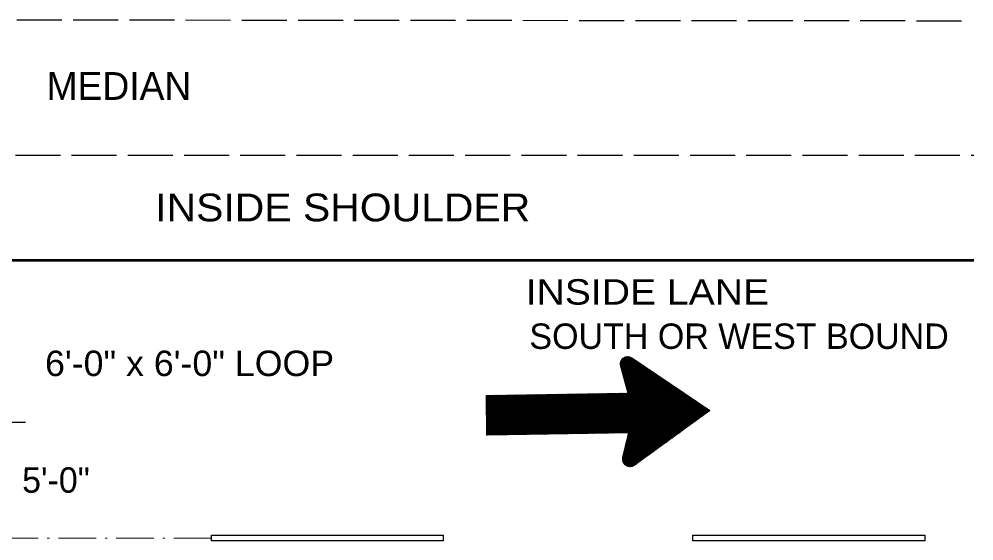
# Model space of a CAD drawing. Extents: x -402 to 1158, y -354 to 209.
# Drawn here: x -156.9 to 72.3, y -203 to -77.6 of the extents above; entities that cross this region are included whole.
import ezdxf
from ezdxf.enums import TextEntityAlignment as Align

# ---------------------------------------------------------------- set-up
doc = ezdxf.new("R2010")
doc.units = 0
doc.header["$LTSCALE"] = 1.8
doc.linetypes.add('DOT_DASHED', pattern=[7.7, 5, -1.2, 0.3, -1.2])
doc.linetypes.add('LONG_DASHED', pattern=[7.5, 6, -1.5])
doc.layers.add('1', color=7, linetype='Continuous', lineweight=13)
doc.layers.add('2', color=7, linetype='Continuous', lineweight=13)

msp = doc.modelspace()

# ---------------------------------------------------------------- linework, layer by layer
at = {"layer": '1', "linetype": 'LONG_DASHED', "lineweight": 25}
for p, q in [((-332.931, -77.601), (70.102, -77.995)), ((-333.306, -110.287), (72.348, -110.287))]:
    msp.add_line(p, q, dxfattribs=at)
at = {"layer": '1', "lineweight": 53}
msp.add_line((-333.306, -135.493), (72.348, -135.493), dxfattribs=at)
at = {"layer": '1', "lineweight": 25}
msp.add_line((-155.4, -174.505), (-170.713, -174.505), dxfattribs=at)
at = {"layer": '1', "linetype": 'DOT_DASHED'}
msp.add_line((-110.722, -202.327), (-213.175, -202.327), dxfattribs=at)
at = {"layer": '1', "lineweight": 25}
for points in [[(-110.722, -201.599), (-55.071, -201.599), (-55.071, -202.995), (-110.722, -202.995)], [(4.874, -201.599), (60.526, -201.599), (60.526, -202.995), (4.874, -202.995)]]:
    msp.add_lwpolyline(points, close=True, dxfattribs=at)
at = {"layer": '2'}
for p, q in [((-11.097, -158.71), (-12.597, -160.236)), ((-10.828, -158.645), (-12.588, -160.508)), ((-10.598, -158.7), (-12.582, -160.79)), ((-10.386, -158.746), (-12.517, -160.963)), ((-10.208, -158.802), (-12.51, -161.178)), ((-11.43, -158.825), (-12.472, -159.952)), ((-10.043, -158.87), (-12.449, -161.34)), ((-9.878, -158.91), (-12.337, -161.558)), ((-9.707, -159.012), (-12.337, -161.733)), ((-9.597, -159.137), (-12.282, -161.895)), ((-9.425, -159.231), (-12.225, -162.068)), ((-11.927, -159.101), (-12.207, -159.386)), ((-9.314, -159.292), (-12.162, -162.338)), ((-9.092, -159.402), (-12.108, -162.449)), ((-8.98, -159.511), (-12.05, -162.676)), ((-8.867, -159.619), (-11.986, -162.849)), ((-8.758, -159.677), (-11.986, -163.009)), ((-8.575, -159.782), (-11.923, -163.221)), ((-8.47, -159.94), (-11.862, -163.45)), ((-8.299, -160.005), (-11.81, -163.614)), ((-8.14, -160.046), (-11.81, -163.775)), ((-8.02, -160.164), (-11.69, -164.006)), ((-7.902, -160.267), (-11.631, -164.171)), ((-7.734, -160.364), (-11.628, -164.397)), ((-7.57, -160.429), (-11.514, -164.557)), ((-9.776, -159.012), (8.978, -171.687)), ((-5.323, -162.002), (-19.99, -177.163)), ((-5.148, -162.115), (-19.711, -177.151)), ((-5.048, -162.229), (-19.489, -177.151)), ((-4.922, -162.279), (-19.27, -177.147)), ((-4.764, -162.394), (-19.043, -177.145)), ((-4.648, -162.496), (-18.827, -177.145)), ((-4.478, -162.603), (-18.592, -177.138)), ((-4.31, -162.711), (-18.325, -177.13)), ((-7.451, -160.595), (-11.514, -164.77)), ((-7.295, -160.703), (-11.45, -164.95)), ((-7.163, -160.766), (-11.335, -165.121)), ((-7.011, -160.875), (-11.325, -165.284)), ((-6.894, -160.918), (-11.268, -165.496)), ((-6.734, -161.028), (-11.217, -165.662)), ((-6.609, -161.14), (-11.217, -165.838)), ((-6.494, -161.198), (-11.108, -166.049)), ((-6.324, -161.301), (-11.108, -166.224)), ((-6.166, -161.463), (-11.033, -166.442)), ((-5.993, -161.517), (-10.982, -166.603)), ((-5.888, -161.626), (-10.93, -166.833)), ((-5.715, -161.684), (-10.86, -166.988)), ((-5.604, -161.785), (-10.806, -167.222)), ((-5.439, -161.96), (-10.743, -167.329)), ((-4.202, -162.774), (-18.104, -177.13)), ((-4.026, -162.884), (-17.824, -177.128)), ((-3.919, -162.988), (-17.599, -177.118)), ((-3.741, -163.093), (-17.37, -177.118)), ((-3.573, -163.204), (-17.155, -177.116)), ((-3.472, -163.247), (-16.882, -177.108)), ((-3.35, -163.314), (-16.645, -177.103)), ((-3.239, -163.421), (-16.371, -177.103)), ((-3.074, -163.593), (-16.156, -177.099)), ((-2.903, -163.631), (-15.929, -177.094)), ((-2.739, -163.757), (-15.708, -177.094)), ((-2.627, -163.864), (-15.486, -177.085)), ((-2.506, -163.963), (-15.209, -177.081)), ((-2.34, -164.076), (-14.982, -177.081)), ((-2.172, -164.129), (-14.764, -177.075)), ((-2.063, -164.241), (-14.483, -177.074)), ((-1.892, -164.341), (-14.259, -177.074)), ((-1.784, -164.4), (-14.043, -177.063)), ((-1.604, -164.509), (-13.758, -177.061)), ((-1.499, -164.609), (-13.542, -177.057)), ((-1.329, -164.728), (-13.313, -177.057)), ((-1.218, -164.841), (-13.031, -177.049)), ((-1.049, -164.886), (-12.867, -177.049)), ((-0.936, -164.997), (-12.599, -177.042)), ((-0.766, -165.112), (-12.367, -177.037)), ((-0.589, -165.22), (-12.088, -177.03)), ((-0.482, -165.319), (-11.869, -177.03)), ((2.5, -167.286), (-11.787, -182.03)), ((2.333, -167.226), (-11.69, -181.749)), ((2.158, -167.126), (-11.631, -181.365)), ((-0.317, -165.378), (-11.596, -177.029)), ((2.048, -167.019), (-11.53, -181.15)), ((1.946, -166.896), (-11.48, -180.756)), ((-0.198, -165.491), (-11.425, -177.019)), ((1.657, -166.74), (-11.381, -180.074)), ((1.763, -166.849), (-11.366, -180.471)), ((1.49, -166.633), (-11.268, -179.794)), ((1.372, -166.513), (-11.167, -179.473)), ((-0.095, -165.597), (-11.142, -177.019)), ((1.27, -166.406), (-11.108, -179.19)), ((1.037, -166.356), (-11.004, -178.79)), ((0.079, -165.659), (-10.93, -177.016)), ((0.921, -166.248), (-10.911, -178.506)), ((0.81, -166.194), (-10.845, -178.184)), ((0.582, -166.034), (-10.799, -177.845)), ((0.473, -165.976), (-10.758, -177.562)), ((0.246, -165.76), (-10.646, -177.007)), ((0.363, -165.867), (-10.646, -177.174)), ((-44.294, -168.037), (-44.793, -168.48)), ((-44.576, -168.037), (-44.793, -168.269)), ((-44.748, -168.042), (-44.793, -168.042)), ((-43.782, -168.023), (-44.784, -168.931)), ((-44.012, -168.023), (-44.784, -168.764)), ((-43.57, -168.022), (-44.778, -169.214)), ((-43.119, -168.02), (-44.774, -169.658)), ((-43.354, -168.022), (-44.774, -169.441)), ((-42.849, -168.014), (-44.769, -169.935)), ((-42.623, -168.005), (-44.759, -170.159)), ((-42.122, -167.999), (-44.756, -170.662)), ((-42.349, -168.005), (-44.756, -170.377)), ((-41.893, -167.996), (-44.751, -170.879)), ((-41.454, -167.99), (-44.748, -171.389)), ((-41.626, -167.996), (-44.748, -171.106)), ((-41.171, -167.98), (-44.737, -171.604)), ((-40.727, -167.978), (-44.736, -172.054)), ((-40.899, -167.978), (-44.736, -171.888)), ((-40.444, -167.97), (-44.733, -172.324)), ((-40.23, -167.97), (-44.723, -172.552)), ((-39.782, -167.963), (-44.718, -172.996)), ((-39.961, -167.968), (-44.718, -172.779)), ((-39.509, -167.954), (-44.713, -173.28)), ((-39.007, -167.951), (-44.706, -173.774)), ((-39.283, -167.954), (-44.706, -173.49)), ((-38.839, -167.948), (-44.704, -174.002)), ((-38.344, -167.935), (-44.695, -174.445)), ((-38.567, -167.948), (-44.695, -174.277)), ((-38.064, -167.933), (-44.691, -174.664)), ((-37.561, -167.93), (-44.683, -175.161)), ((-37.786, -167.93), (-44.683, -174.943)), ((-37.342, -167.925), (-44.682, -175.438)), ((-37.115, -167.913), (-44.669, -175.663)), ((-36.668, -167.911), (-44.667, -176.167)), ((-36.891, -167.913), (-44.667, -175.945)), ((-36.389, -167.907), (-44.664, -176.332)), ((-35.888, -167.898), (-44.659, -176.889)), ((-36.164, -167.907), (-44.659, -176.616)), ((-35.665, -167.896), (-44.649, -177.116)), ((-35.229, -167.889), (-44.647, -177.554)), ((-35.444, -167.896), (-44.647, -177.383)), ((-34.944, -167.884), (-44.421, -177.554)), ((-34.723, -167.884), (-44.148, -177.547)), ((-34.501, -167.878), (-43.864, -177.543)), ((-34.279, -167.871), (-43.637, -177.543)), ((-34.005, -167.866), (-43.484, -177.54)), ((-33.77, -167.866), (-43.202, -177.528)), ((-33.549, -167.861), (-42.974, -177.528)), ((-33.278, -167.856), (-42.692, -177.526)), ((-33.053, -167.856), (-42.475, -177.518)), ((-32.824, -167.849), (-42.199, -177.517)), ((-32.547, -167.842), (-41.971, -177.517)), ((-32.324, -167.842), (-41.738, -177.507)), ((-32.104, -167.84), (-41.473, -177.502)), ((-31.824, -167.838), (-41.307, -177.502)), ((-31.661, -167.838), (-41.023, -177.5)), ((-31.382, -167.826), (-40.754, -177.493)), ((-31.163, -167.822), (-40.575, -177.493)), ((-30.949, -167.822), (-40.292, -177.485)), ((-30.67, -167.82), (-40.084, -177.482)), ((-30.436, -167.81), (-39.81, -177.473)), ((-30.166, -167.805), (-39.634, -177.473)), ((-29.943, -167.805), (-39.357, -177.472)), ((-29.719, -167.799), (-39.135, -177.472)), ((-29.497, -167.796), (-38.898, -177.463)), ((-29.216, -167.796), (-38.692, -177.458)), ((-29.004, -167.793), (-38.418, -177.455)), ((-28.767, -167.784), (-38.2, -177.455)), ((-28.483, -167.776), (-37.915, -177.448)), ((-28.271, -167.776), (-37.691, -177.438)), ((-27.987, -167.772), (-37.407, -177.438)), ((-27.828, -167.772), (-37.19, -177.436)), ((-27.547, -167.768), (-36.962, -177.435)), ((-27.329, -167.758), (-36.742, -177.435)), ((-27.047, -167.753), (-36.519, -177.429)), ((-26.819, -167.753), (-36.243, -177.417)), ((-26.602, -167.751), (-36.015, -177.417)), ((-26.387, -167.75), (-35.736, -177.415)), ((-26.103, -167.75), (-35.574, -177.412)), ((-25.875, -167.739), (-35.289, -177.402)), ((-25.66, -167.735), (-35.074, -177.402)), ((-25.376, -167.729), (-34.79, -177.4)), ((-25.213, -167.729), (-34.577, -177.392)), ((-24.997, -167.724), (-34.346, -177.392)), ((-24.713, -167.724), (-34.134, -177.388)), ((-24.441, -167.715), (-33.852, -177.383)), ((-24.206, -167.715), (-33.623, -177.383)), ((-23.932, -167.706), (-33.4, -177.377)), ((-23.704, -167.706), (-33.125, -177.37)), ((-23.477, -167.703), (-32.904, -177.37)), ((-23.264, -167.694), (-32.673, -177.365)), ((-22.989, -167.694), (-32.459, -177.362)), ((-22.764, -167.686), (-32.178, -177.349)), ((-22.545, -167.684), (-31.949, -177.349)), ((-22.259, -167.68), (-31.675, -177.347)), ((-22.041, -167.68), (-31.515, -177.345)), ((-21.875, -167.669), (-31.233, -177.345)), ((-21.591, -167.669), (-31.076, -177.342)), ((-21.32, -167.668), (-30.79, -177.33)), ((-21.101, -167.663), (-30.514, -177.33)), ((-20.864, -167.658), (-30.279, -177.326)), ((-20.647, -167.658), (-30.01, -177.321)), ((-20.366, -167.65), (-29.786, -177.314)), ((-20.147, -167.644), (-29.562, -177.314)), ((-19.865, -167.644), (-29.341, -177.308)), ((-19.642, -167.641), (-29.058, -177.303)), ((-19.427, -167.635), (-28.851, -177.303)), ((-19.199, -167.635), (-28.613, -177.299)), ((-18.983, -167.627), (-28.328, -177.291)), ((-18.748, -167.623), (-28.115, -177.291)), ((-18.478, -167.623), (-27.898, -177.29)), ((-18.257, -167.615), (-27.671, -177.279)), ((-17.979, -167.613), (-27.396, -177.279)), ((-17.756, -167.605), (-27.169, -177.276)), ((-17.524, -167.605), (-26.897, -177.275)), ((-17.312, -167.599), (-26.727, -177.275)), ((-17.038, -167.594), (-26.442, -177.262)), ((-16.756, -167.594), (-26.232, -177.257)), ((-16.527, -167.593), (-25.947, -177.256)), ((-16.314, -167.58), (-25.719, -177.256)), ((-16.087, -167.58), (-25.504, -177.252)), ((-15.863, -167.578), (-25.272, -177.242)), ((-15.643, -167.572), (-25.055, -177.242)), ((-15.362, -167.572), (-24.84, -177.234)), ((-15.136, -167.57), (-24.557, -177.234)), ((-14.917, -167.558), (-24.286, -177.234)), ((-14.641, -167.557), (-24.057, -177.228)), ((-14.358, -167.557), (-23.775, -177.219)), ((-14.199, -167.553), (-23.549, -177.216)), ((-13.914, -167.543), (-23.327, -177.216)), ((-13.641, -167.543), (-23.111, -177.209)), ((-13.47, -167.539), (-22.832, -177.205)), ((-13.188, -167.534), (-22.61, -177.205)), ((-13.023, -167.534), (-22.385, -177.198)), ((-12.758, -167.525), (-22.102, -177.19)), ((-12.518, -167.524), (-21.887, -177.19)), ((-12.245, -167.515), (-21.719, -177.187)), ((-12.022, -167.515), (-21.435, -177.183)), ((-11.753, -167.512), (-21.166, -177.183)), ((-11.578, -167.512), (-20.946, -177.174)), ((-11.294, -167.507), (-20.708, -177.173)), ((-11.085, -167.501), (-20.491, -177.173)), ((-10.802, -167.493), (-20.211, -177.164)), ((2.9, -167.605), (-11.995, -182.983)), ((3.058, -167.663), (-11.986, -183.258)), ((3.17, -167.772), (-11.986, -183.496)), ((3.344, -167.871), (-11.981, -183.711)), ((3.521, -167.99), (-11.981, -183.878)), ((2.784, -167.557), (-11.95, -182.655)), ((3.628, -168.042), (-11.871, -184.094)), ((2.616, -167.384), (-11.84, -182.371)), ((3.738, -168.15), (-11.805, -184.257)), ((3.853, -168.321), (-11.696, -184.368)), ((4.026, -168.377), (-11.644, -184.481)), ((4.187, -168.532), (-11.471, -184.648)), ((4.363, -168.531), (-11.358, -184.759)), ((4.471, -168.645), (-11.242, -184.923)), ((4.646, -168.75), (-11.075, -184.976)), ((4.8, -168.861), (-10.911, -185.032)), ((4.926, -168.914), (-10.735, -185.137)), ((5.034, -169.07), (-10.517, -185.132)), ((5.201, -169.193), (-10.35, -185.179)), ((5.31, -169.241), (-10.117, -185.179)), ((5.43, -169.351), (-9.79, -185.121)), ((5.6, -169.398), (-9.456, -185.005)), ((5.767, -169.56), (-8.857, -184.606)), ((5.93, -169.617), (-8.076, -184.03)), ((8.978, -171.687), (-9.139, -184.829)), ((6.05, -169.676), (-7.257, -183.468)), ((6.163, -169.84), (-6.493, -182.848)), ((6.336, -169.951), (-5.659, -182.324)), ((6.494, -170.004), (-4.835, -181.749)), ((6.664, -170.112), (-4.061, -181.14)), ((6.765, -170.159), (-3.296, -180.566)), ((6.896, -170.271), (-2.476, -179.927)), ((7.005, -170.387), (-1.649, -179.426)), ((7.174, -170.49), (-0.929, -178.804)), ((7.275, -170.595), (-0.103, -178.292)), ((7.514, -170.705), (0.661, -177.662)), ((7.564, -170.822), (1.545, -177.085)), ((7.739, -170.867), (2.303, -176.478)), ((7.9, -170.969), (3.089, -175.901)), ((8.073, -171.097), (3.853, -175.342)), ((8.241, -171.196), (4.675, -174.769)), ((8.356, -171.24), (5.511, -174.196)), ((8.465, -171.372), (6.267, -173.564)), ((8.584, -171.464), (7.048, -173.059)), ((8.742, -171.521), (7.875, -172.432)), ((8.864, -171.632), (8.694, -171.859))]:
    msp.add_line(p, q, dxfattribs=at)
msp.add_lwpolyline([(-11.995, -182.937), (-10.589, -177.007), (-44.647, -177.554), (-44.793, -168.042), (-10.743, -167.493), (-12.517, -161.005)], dxfattribs=at)
for centre, start, end in [((-10.775, -160.514), 55.90613, 195.6347), ((-10.225, -183.367), 166.41916, 306.05777)]:
    msp.add_arc(centre, 1.815, start, end, dxfattribs=at)

# ---------------------------------------------------------------- texts
at = {"layer": '1'}
for s, height, p in [('MEDIAN', 6.678, (-132.933, -97.015)), ('5\'-0"', 6.106, (-148.058, -191.408))]:
    msp.add_text(s, height=height, dxfattribs=at).set_placement(p, align=Align.CENTER)
for s, height, width, p in [('INSIDE SHOULDER', 6.678, 1.1, (-79.2, -126.206)), ('6\'-0" x 6\'-0" LOOP', 6.106, 1.05, (-115.978, -163.373))]:
    msp.add_text(s, height=height, dxfattribs=dict(at, width=width)).set_placement(p, align=Align.CENTER)
at = {"layer": '1', "width": 1.15}
msp.add_text('INSIDE LANE', height=6.106, dxfattribs=at).set_placement((-35.27, -146.21))
at = {"layer": '1'}
msp.add_text('SOUTH OR WEST BOUND', height=6.106, dxfattribs=at).set_placement((-34.38, -156.853))

doc.saveas('drawing.dxf')
